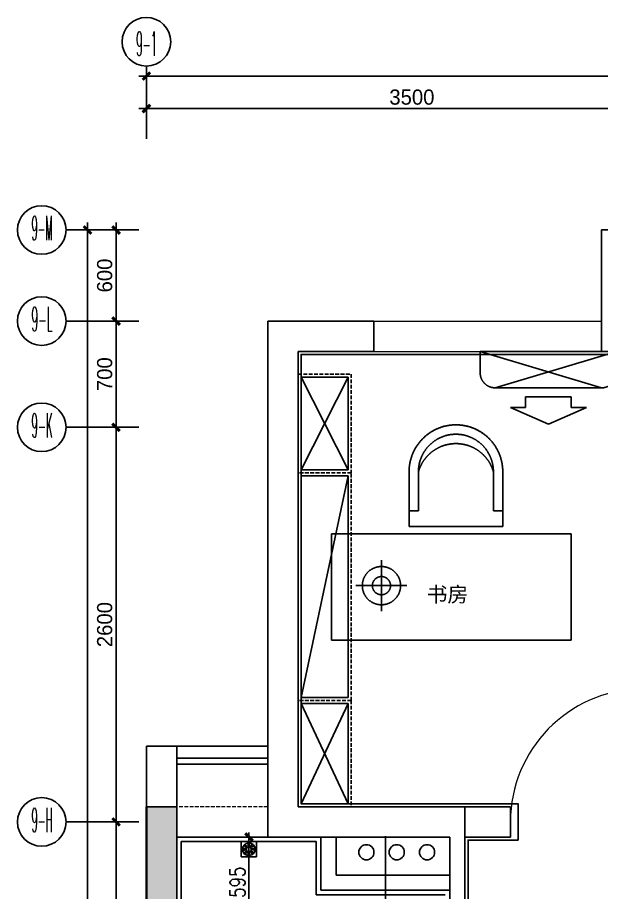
# Model space of a CAD drawing. Header units: inches. Extents: x -2597087 to 134135, y -662679 to 20000.
# Drawn here: x 36206 to 40056, y -37933 to -32168 of the extents above; entities that cross this region are included whole.
import ezdxf
from ezdxf.enums import TextEntityAlignment as Align

# ---------------------------------------------------------------- set-up
doc = ezdxf.new("R2010")
doc.units = ezdxf.units.IN
doc.header["$LTSCALE"] = 100
doc.header["$MEASUREMENT"] = 0
for name, pattern in [('__DASH', [0.35, 0.25, -0.1]), ('CENTER', [50.8, 31.75, -6.35, 6.35, -6.35]), ('DASH', [0.35, 0.25, -0.1]), ('HIDDEN', [0.375, 0.25, -0.125])]:
    doc.linetypes.add(name, pattern=pattern)
doc.layers.get('0').update_dxf_attribs({"linetype": 'CONTINUOUS'})
doc.layers.get('Defpoints').update_dxf_attribs({"linetype": 'CONTINUOUS'})
for name, color, linetype in [('003门', 17, 'CONTINUOUS'), ('006地漏', 146, 'CONTINUOUS'), ('008a地面活动灯具', 31, 'CONTINUOUS'), ('009-活动家具', 157, 'DASH'), ('009活动家具', 157, 'CONTINUOUS'), ('011 完成面', 24, 'CONTINUOUS'), ('011完成面', 24, 'CONTINUOUS'), ('020空间字', 2, 'CONTINUOUS'), ('029空调室内机', 82, 'CONTINUOUS'), ('05 轴号 建筑尺寸', 2, 'CONTINUOUS'), ('41标注', 2, 'CONTINUOUS'), ('PUB_HATCH', 8, 'CONTINUOUS'), ('VPIPE-废水', 91, 'DASH'), ('VPIPE-污水', 49, 'DASH'), ('VPIPE-通气', 119, 'DASH'), ('WALL', 7, 'CONTINUOUS'), ('WINDOW', 4, 'CONTINUOUS'), ('给排水尺寸标注', 2, 'CONTINUOUS')]:
    doc.layers.add(name, color=color, linetype=linetype)
for name, color, linetype, lineweight in [('BALCONY', 3, 'CONTINUOUS', 0), ('COLUMN', 30, 'CONTINUOUS', 40), ('SEE', 51, 'CONTINUOUS', 0)]:
    doc.layers.add(name, color=color, linetype=linetype, lineweight=lineweight)
doc.styles.add('SF', font='sf.shx')
doc.styles.add('尺寸标注', font='romans.shx', dxfattribs={"width": 0.8, "bigfont": 'hztxt.shx'})
doc.styles.add('文字标注', font='')
doc.styles.get('文字标注').set_extended_font_data('SimSun')
doc.dimstyles.new('1：50', dxfattribs={"dimscale": 50, "dimtxt": 2, "dimasz": 1, "dimexe": 1, "dimexo": 1, "dimgap": 0.5, "dimtad": 1, "dimdec": 0, "dimrnd": 5, "dimzin": 0, "dimdsep": 46, "dimtxsty": 'SF', "dimblk": 'ARCHTICK', "dimcen": 0.09, "dimdle": 1, "dimclrd": 251, "dimclre": 251, "dimclrt": 2, "dimadec": 0, "dimazin": 0, "dimtfac": 1, "dimtdec": 0, "dimtix": 1, "dimtmove": 2, "dimatfit": 0, "dimldrblk": 'ARCHTICK', "dimfxl": 5, "dimfxlon": 1, "dimtolj": 1, "dimtzin": 0, "dimarcsym": 0})
doc.dimstyles.new('A3-50', dxfattribs={"dimscale": 50, "dimtxt": 2, "dimasz": 1, "dimexe": 1, "dimexo": 1, "dimgap": 0.5, "dimtad": 1, "dimdec": 0, "dimlfac": -50, "dimrnd": 5, "dimzin": 0, "dimdsep": 46, "dimtxsty": '尺寸标注', "dimblk": 'ARCHTICK', "dimcen": 0, "dimdle": 0.6, "dimclrd": 251, "dimclre": 251, "dimclrt": 2, "dimadec": 0, "dimazin": 0, "dimtfac": 1, "dimtdec": 0, "dimtix": 1, "dimtmove": 2, "dimatfit": 3, "dimldrblk": 'DOT', "dimfxl": 4, "dimfxlon": 1, "dimtolj": 1, "dimtzin": 0, "dimlwe": 30, "dimarcsym": 0})

# ---------------------------------------------------------------- blocks, each defined once
blk = doc.blocks.new('_ArchTick')
at = {"color": 0, "linetype": 'ByBlock', "const_width": 0.4}
blk.add_lwpolyline([(-0.5, -0.5), (0.5, 0.5)], dxfattribs=at)
blk = doc.blocks.new('*D1503')
at = {"layer": 'Defpoints', "color": 0, "transparency": 16777216}
for p in [(37442.5, -37567.9), (37731.7, -37567.9), (37442.5, -38162.9)]:
    blk.add_point(p, dxfattribs=at)
at = {"layer": '给排水尺寸标注', "color": 251, "lineweight": 30, "transparency": 16777216}
for p, q in [((37531.7, -37567.9), (37781.7, -37567.9)), ((37531.7, -38162.9), (37781.7, -38162.9))]:
    blk.add_line(p, q, dxfattribs=at)
at = {"layer": '给排水尺寸标注', "color": 251, "lineweight": -2, "transparency": 16777216}
blk.add_line((37731.7, -38192.9), (37731.7, -37537.9), dxfattribs=at)
at = {"layer": '给排水尺寸标注', "color": 251, "lineweight": -2, "transparency": 16777216, "xscale": 50, "yscale": 50, "zscale": 50}
for p, rotation in [((37731.7, -37567.9), 90), ((37731.7, -38162.9), 270)]:
    blk.add_blockref('_ArchTick', p, dxfattribs=dict(at, rotation=rotation))
at = {"layer": '给排水尺寸标注', "color": 2, "transparency": 16777216, "insert": (37656.7, -37865.4), "char_height": 100, "attachment_point": 5, "rotation": 90, "style": '尺寸标注'}
blk.add_mtext('\\A1;595', dxfattribs=at)
blk = doc.blocks.new('_Dot')
at = {"color": 0, "linetype": 'ByBlock', "lineweight": -2}
blk.add_line((-0.5, 0), (-1, 0), dxfattribs=at)
at = {"color": 0, "linetype": 'ByBlock', "const_width": 0.5}
blk.add_lwpolyline([(-0.25, 0, 1), (0.25, 0, 1)], format="xyb", close=True, dxfattribs=at)
blk = doc.blocks.new('*D1512')
at = {"color": 251, "lineweight": -2, "transparency": 16777216}
for p, q in [((37055.9, -32753.7), (37055.9, -32503.7)), ((48255.9, -32753.7), (48255.9, -32503.7)), ((37005.9, -32553.7), (48305.9, -32553.7))]:
    blk.add_line(p, q, dxfattribs=at)
at = {"layer": 'Defpoints', "color": 0, "transparency": 16777216}
for p in [(48255.9, -32553.7), (37055.9, -32967.9), (48255.9, -32967.9)]:
    blk.add_point(p, dxfattribs=at)
at = {"color": 251, "lineweight": -2, "transparency": 16777216, "xscale": 50, "yscale": 50, "zscale": 50, "rotation": 180}
blk.add_blockref('_ArchTick', (37055.9, -32553.7), dxfattribs=at)
at = {"color": 251, "lineweight": -2, "transparency": 16777216, "xscale": 50, "yscale": 50, "zscale": 50}
blk.add_blockref('_ArchTick', (48255.9, -32553.7), dxfattribs=at)
at = {"color": 2, "transparency": 16777216, "insert": (42655.9, -32478.7), "char_height": 100, "attachment_point": 5, "style": 'SF'}
blk.add_mtext('\\A1;11200', dxfattribs=at)
blk = doc.blocks.new('*D1513')
at = {"color": 251, "lineweight": -2, "transparency": 16777216}
for p, q in [((37055.9, -32917.9), (37055.9, -32717.9)), ((40555.9, -32917.9), (40555.9, -32717.9)), ((37005.9, -32767.9), (40605.9, -32767.9))]:
    blk.add_line(p, q, dxfattribs=at)
at = {"layer": 'Defpoints', "color": 0, "transparency": 16777216}
for p in [(40555.9, -32767.9), (37055.9, -32967.9), (40555.9, -32967.9)]:
    blk.add_point(p, dxfattribs=at)
at = {"color": 251, "lineweight": -2, "transparency": 16777216, "xscale": 50, "yscale": 50, "zscale": 50, "rotation": 180}
blk.add_blockref('_ArchTick', (37055.9, -32767.9), dxfattribs=at)
at = {"color": 251, "lineweight": -2, "transparency": 16777216, "xscale": 50, "yscale": 50, "zscale": 50}
blk.add_blockref('_ArchTick', (40555.9, -32767.9), dxfattribs=at)
at = {"color": 2, "transparency": 16777216, "insert": (38805.9, -32692.9), "char_height": 100, "attachment_point": 5, "style": 'SF'}
blk.add_mtext('\\A1;3500', dxfattribs=at)
blk = doc.blocks.new('*D1518')
at = {"color": 251, "lineweight": -2, "transparency": 16777216}
for p, q in [((37005.9, -37467.9), (36805.9, -37467.9)), ((36855.9, -41717.9), (36855.9, -37417.9)), ((37005.9, -41667.9), (36805.9, -41667.9))]:
    blk.add_line(p, q, dxfattribs=at)
at = {"layer": 'Defpoints', "color": 0, "transparency": 16777216}
for p in [(36855.9, -37467.9), (37055.9, -37467.9), (37055.9, -41667.9)]:
    blk.add_point(p, dxfattribs=at)
at = {"color": 251, "lineweight": -2, "transparency": 16777216, "xscale": 50, "yscale": 50, "zscale": 50}
for p, rotation in [((36855.9, -37467.9), 90), ((36855.9, -41667.9), 270)]:
    blk.add_blockref('_ArchTick', p, dxfattribs=dict(at, rotation=rotation))
at = {"color": 2, "transparency": 16777216, "insert": (36780.9, -39567.9), "char_height": 100, "attachment_point": 5, "rotation": 90, "style": 'SF'}
blk.add_mtext('\\A1;4200', dxfattribs=at)
blk = doc.blocks.new('*D1519')
at = {"color": 251, "lineweight": -2, "transparency": 16777216}
for p, q in [((36855.9, -37517.9), (36855.9, -34817.9)), ((37005.9, -34867.9), (36805.9, -34867.9)), ((37005.9, -37467.9), (36805.9, -37467.9))]:
    blk.add_line(p, q, dxfattribs=at)
at = {"layer": 'Defpoints', "color": 0, "transparency": 16777216}
for p in [(36855.9, -34867.9), (37055.9, -34867.9), (37055.9, -37467.9)]:
    blk.add_point(p, dxfattribs=at)
at = {"color": 251, "lineweight": -2, "transparency": 16777216, "xscale": 50, "yscale": 50, "zscale": 50}
for p, rotation in [((36855.9, -34867.9), 90), ((36855.9, -37467.9), 270)]:
    blk.add_blockref('_ArchTick', p, dxfattribs=dict(at, rotation=rotation))
at = {"color": 2, "transparency": 16777216, "insert": (36780.9, -36167.9), "char_height": 100, "attachment_point": 5, "rotation": 90, "style": 'SF'}
blk.add_mtext('\\A1;2600', dxfattribs=at)
blk = doc.blocks.new('*D1520')
at = {"color": 251, "lineweight": -2, "transparency": 16777216}
for p, q in [((36855.9, -34917.9), (36855.9, -34117.9)), ((37005.9, -34167.9), (36805.9, -34167.9)), ((37005.9, -34867.9), (36805.9, -34867.9))]:
    blk.add_line(p, q, dxfattribs=at)
at = {"layer": 'Defpoints', "color": 0, "transparency": 16777216}
for p in [(36855.9, -34167.9), (37055.9, -34167.9), (37055.9, -34867.9)]:
    blk.add_point(p, dxfattribs=at)
at = {"color": 251, "lineweight": -2, "transparency": 16777216, "xscale": 50, "yscale": 50, "zscale": 50}
for p, rotation in [((36855.9, -34167.9), 90), ((36855.9, -34867.9), 270)]:
    blk.add_blockref('_ArchTick', p, dxfattribs=dict(at, rotation=rotation))
at = {"color": 2, "transparency": 16777216, "insert": (36780.9, -34517.9), "char_height": 100, "attachment_point": 5, "rotation": 90, "style": 'SF'}
blk.add_mtext('\\A1;700', dxfattribs=at)
blk = doc.blocks.new('*D1521')
at = {"color": 251, "lineweight": -2, "transparency": 16777216}
for p, q in [((36855.9, -34217.9), (36855.9, -33517.9)), ((37005.9, -33567.9), (36805.9, -33567.9)), ((37005.9, -34167.9), (36805.9, -34167.9))]:
    blk.add_line(p, q, dxfattribs=at)
at = {"layer": 'Defpoints', "color": 0, "transparency": 16777216}
for p in [(36855.9, -33567.9), (37055.9, -33567.9), (37055.9, -34167.9)]:
    blk.add_point(p, dxfattribs=at)
at = {"color": 251, "lineweight": -2, "transparency": 16777216, "xscale": 50, "yscale": 50, "zscale": 50}
for p, rotation in [((36855.9, -33567.9), 90), ((36855.9, -34167.9), 270)]:
    blk.add_blockref('_ArchTick', p, dxfattribs=dict(at, rotation=rotation))
at = {"color": 2, "transparency": 16777216, "insert": (36780.9, -33867.9), "char_height": 100, "attachment_point": 5, "rotation": 90, "style": 'SF'}
blk.add_mtext('\\A1;600', dxfattribs=at)
blk = doc.blocks.new('$DorLib2D$00000001')
for p, q in [((0.45, 0.975), (0.5, 0.975)), ((0.45, 0), (0.45, 0.975)), ((0.5, 0), (0.5, 0.975)), ((0.5, 0), (0.45, 0))]:
    blk.add_line(p, q)
at = {"lineweight": 13}
blk.add_arc((0.475, 0), 0.975, 91.46928, 180, dxfattribs=at)
blk = doc.blocks.new('A$C6B8F2F21')
at = {"layer": '41标注', "color": 251}
blk.add_line((0, 0), (15, 0), dxfattribs=at)
blk.add_circle((-5, 0), 5, dxfattribs=at)
at = {"layer": '41标注', "style": '尺寸标注', "width": 1.065333}
blk.add_attdef('A', text='', height=5, dxfattribs=at).set_placement((-7.1, -2.1), (-2.79, -2.1), align=Align.FIT)
blk = doc.blocks.new('A$C13462838')
at = {"color": 251}
blk.add_line((0, 25), (0, 10), dxfattribs=at)
blk.add_circle((0, 5), 5, dxfattribs=at)
blk = doc.blocks.new('*D1492')
at = {"color": 251, "lineweight": -2, "transparency": 16777216}
for p, q in [((36667.4, -43917.9), (36667.4, -33517.9)), ((36867.4, -33567.9), (36617.4, -33567.9)), ((36867.4, -43867.9), (36617.4, -43867.9))]:
    blk.add_line(p, q, dxfattribs=at)
at = {"layer": 'Defpoints', "color": 0, "transparency": 16777216}
for p in [(36667.4, -33567.9), (37055.9, -33567.9), (37055.9, -43867.9)]:
    blk.add_point(p, dxfattribs=at)
at = {"color": 251, "lineweight": -2, "transparency": 16777216, "xscale": 50, "yscale": 50, "zscale": 50}
for p, rotation in [((36667.4, -33567.9), 90), ((36667.4, -43867.9), 270)]:
    blk.add_blockref('_ArchTick', p, dxfattribs=dict(at, rotation=rotation))
at = {"color": 2, "transparency": 16777216, "insert": (36592.4, -38717.9), "char_height": 100, "attachment_point": 5, "rotation": 90, "style": 'SF'}
blk.add_mtext('\\A1;10300', dxfattribs=at)
blk = doc.blocks.new('A$C5A370B41')
at = {"color": 251, "ltscale": 5}
for p, q in [((19.3, 72.3), (18.7, 73.8)), ((27.1, 80), (25.5, 80.7)), ((44, 87.4), (44.7, 89)), ((55.1, 87.4), (54.4, 89)), ((72.3, 80.7), (73.8, 81.3)), ((80, 72.9), (80.7, 74.5)), ((12.6, 55.1), (11, 54.4)), ((12.6, 44), (11, 44.7)), ((20, 27.1), (19.3, 25.5)), ((27.7, 19.3), (26.2, 18.7)), ((44.9, 12.6), (45.6, 11)), ((50, 50), (50, 50)), ((50, 50), (50, 50)), ((50, 50), (50, 50)), ((50, 50), (50, 50)), ((56, 12.6), (55.3, 11)), ((72.9, 20), (74.5, 19.3)), ((80.7, 27.7), (81.3, 26.2)), ((87.4, 56), (89, 55.3)), ((87.4, 44.9), (89, 45.6))]:
    blk.add_line(p, q, dxfattribs=at)
at = {"ltscale": 5}
blk.add_lwpolyline([(100, 100), (0, 100), (0, 0), (100, 0)], close=True, dxfattribs=at)
at = {"color": 251, "ltscale": 5}
for centre, major_axis, start_param, end_param in [((50, 50), (42.1, 3.5), -0.016227, 6.266958), ((23.5, 75.8), (3.72, 3.72), 0.395144, 2.746449), ((50.4, 50), (-11.2, 11.2), 1.570796326784468, 7.853981633964052), ((49.6, 87), (3.72, 3.72), 5.892931, 8.244236), ((75.8, 76.5), (3.72, 3.72), 5.107533, 7.458838), ((13, 49.6), (-3.72, 3.72), -0.390255, 1.961051), ((24.2, 23.5), (3.72, 3.72), 1.96594, 4.317245), ((50.4, 13), (3.72, 3.72), 2.751338, 5.102644), ((76.5, 24.2), (3.72, 3.72), 3.536736, 5.888042), ((87, 50.4), (-3.72, 3.72), 2.751338, 5.102644)]:
    blk.add_ellipse(centre, major_axis=major_axis, ratio=1, start_param=start_param, end_param=end_param, dxfattribs=at)
at = {"color": 251, "ltscale": 5, "extrusion": (0, 0, -1)}
for centre, major_axis, start_param, end_param in [((23.2, 76.2), (-13.6, 13.6), 1.570796, 4.712389), ((49.6, 87.4), (0, 19.2), 1.570796, 4.712389), ((76.2, 76.8), (13.6, 13.6), 1.570796, 4.712389), ((12.6, 49.6), (-19.2, 0), 1.570796, 4.712389), ((23.8, 23.2), (13.6, 13.6), -1.570796, 1.570796), ((50.4, 12.6), (0, 19.2), 4.712389, 7.853982), ((76.8, 23.8), (-13.6, 13.6), 4.712389, 7.853982), ((87.4, 50.4), (-19.2, 0), 4.712389, 7.853982)]:
    blk.add_ellipse(centre, major_axis=major_axis, ratio=0.286893, start_param=start_param, end_param=end_param, dxfattribs=at)
blk = doc.blocks.new('dfgdfht67964dfgsdg')
at = {"layer": '029空调室内机', "color": 250, "linetype": '__DASH', "ltscale": 100}
for p, q in [((-100, 240), (-900, 0)), ((0, 0), (-800, 240))]:
    blk.add_line(p, q, dxfattribs=at)
blk.add_lwpolyline([(-700, 370), (-600, 370), (-600, 300), (-300, 300), (-300, 370), (-200, 370), (-450, 480)], close=True, dxfattribs=at)
blk.add_lwpolyline([(0, 0), (-900, 0), (-900, 140, -0.414214), (-800, 240), (-100, 240, -0.414214), (0, 140)], format="xyb", close=True, dxfattribs=at)

msp = doc.modelspace()

# ---------------------------------------------------------------- hatches: boundary and pattern name
at = {"layer": 'PUB_HATCH'}
msp.add_hatch(color=250, dxfattribs=at).paths.add_polyline_path([(37055.891, -37367.941), (37055.891, -39167.941), (37255.891, -39167.941), (37255.891, -37367.941)])

# ---------------------------------------------------------------- linework, layer by layer
at = {"layer": '008a地面活动灯具', "linetype": 'HIDDEN', "ltscale": 250}
for radius in [126, 60]:
    msp.add_circle((38605.147, -35911.179), radius, dxfattribs=at)
at = {"layer": '009-活动家具'}
for p, q in [((38055.891, -34517.941), (38405.891, -34517.941)), ((38055.891, -35167.941), (38055.891, -34517.941)), ((38405.891, -34517.941), (38405.891, -35167.941)), ((38055.891, -35167.941), (38055.891, -36667.941)), ((38405.891, -35167.941), (38055.891, -35167.941)), ((38405.891, -36667.941), (38405.891, -35167.941)), ((38055.891, -37367.941), (38055.891, -36667.941)), ((38405.891, -36667.941), (38055.891, -36667.941)), ((38405.891, -36667.941), (38405.891, -37367.941)), ((38405.891, -37367.941), (38055.891, -37367.941))]:
    msp.add_line(p, q, dxfattribs=at)
at = {"layer": '009-活动家具', "color": 250, "linetype": 'HIDDEN', "ltscale": 200}
for p, q in [((38385.891, -34537.941), (38075.891, -35147.941)), ((38385.891, -35147.941), (38075.891, -34537.941)), ((38385.891, -35187.941), (38075.891, -36647.941)), ((38385.891, -36687.941), (38075.891, -37347.941)), ((38385.891, -37347.941), (38075.891, -36687.941))]:
    msp.add_line(p, q, dxfattribs=at)
for points in [[(38075.891, -34537.941), (38385.891, -34537.941), (38385.891, -35147.941), (38075.891, -35147.941)], [(38385.891, -35187.941), (38075.891, -35187.941), (38075.891, -36647.941), (38385.891, -36647.941)], [(38385.891, -36687.941), (38075.891, -36687.941), (38075.891, -37347.941), (38385.891, -37347.941)]]:
    msp.add_lwpolyline(points, close=True, dxfattribs=at)
at = {"layer": '009活动家具', "color": 251, "linetype": 'HIDDEN', "ltscale": 200}
for p, q in [((38605.147, -35743.179), (38605.147, -36079.179)), ((38773.147, -35911.179), (38437.147, -35911.179))]:
    msp.add_line(p, q, dxfattribs=at)
at = {"layer": '009活动家具', "linetype": 'HIDDEN', "ltscale": 250}
msp.add_lwpolyline([(38787.248, -35160.664, -1), (39405.008, -35160.664), (39405.008, -35521.024), (38787.248, -35521.024)], format="xyb", close=True, dxfattribs=at)
at = {"layer": '009活动家具', "color": 251, "linetype": 'HIDDEN', "ltscale": 250}
msp.add_lwpolyline([(39405.008, -35418.064), (39343.232, -35418.064), (39343.232, -35160.664, 1), (38849.024, -35160.664), (38849.024, -35418.064), (38787.248, -35418.064)], format="xyb", dxfattribs=at)
at = {"layer": '009活动家具', "linetype": 'HIDDEN', "ltscale": 250}
msp.add_lwpolyline([(39855.891, -35569.307), (38275.678, -35569.307), (38275.678, -36269.307), (39855.891, -36269.307)], close=True, dxfattribs=at)
at = {"layer": '009活动家具', "color": 251, "linetype": 'HIDDEN', "ltscale": 250}
msp.add_arc((39096.128, -35232.736), 257.4, 16.2602047, 163.7397953, dxfattribs=at)
at = {"layer": '011 完成面'}
msp.add_line((37285.891, -39637.941), (37285.891, -37597.941), dxfattribs=at)
for points in [[(39505.891, -37587.941), (39505.891, -37347.941), (38075.891, -37347.941), (38075.891, -34387.941), (40435.891, -34387.941), (40435.891, -37347.941), (40305.891, -37347.941)], [(39305.891, -38647.941), (39175.891, -38647.941), (39175.891, -37587.941), (39505.891, -37587.941)], [(39025.891, -37947.941), (38175.891, -37947.941), (38175.891, -37597.941), (37285.891, -37597.941)]]:
    msp.add_lwpolyline(points, dxfattribs=at)
at = {"layer": '011完成面'}
msp.add_lwpolyline([(39010.891, -39637.941), (37285.891, -39637.941), (37285.891, -37597.941), (38175.891, -37597.941)], dxfattribs=at)
at = {"layer": 'BALCONY'}
for points in [[(38555.891, -34167.941), (40055.891, -34167.941)], [(38555.891, -34367.941), (40055.891, -34367.941)]]:
    msp.add_lwpolyline(points, dxfattribs=at)
at = {"layer": 'COLUMN'}
msp.add_line((37055.891, -37367.941), (37055.891, -39167.941), dxfattribs=at)
at = {"layer": 'SEE', "linetype": 'DASH'}
msp.add_lwpolyline([(37855.891, -37367.941), (37255.891, -37367.941)], dxfattribs=at)
at = {"layer": 'VPIPE-废水', "linetype": 'Continuous'}
msp.add_circle((38505.891, -37667.959), 50, dxfattribs=at)
at = {"layer": 'VPIPE-污水', "linetype": 'Continuous'}
msp.add_circle((38905.891, -37667.959), 50, dxfattribs=at)
at = {"layer": 'VPIPE-通气', "linetype": 'Continuous'}
msp.add_circle((38705.891, -37667.959), 50, dxfattribs=at)
at = {"layer": 'WALL'}
for p, q in [((40055.891, -33567.941), (40555.891, -33567.941)), ((40055.891, -34367.941), (40055.891, -33567.941)), ((37855.891, -34167.941), (38555.891, -34167.941)), ((37855.891, -37367.941), (37855.891, -34167.941)), ((38555.891, -34167.941), (38555.891, -34367.941)), ((38055.891, -34367.941), (38555.891, -34367.941)), ((38055.891, -37367.941), (38055.891, -34367.941)), ((40055.891, -34367.941), (40455.891, -34367.941)), ((37055.891, -37467.941), (37055.891, -36967.941)), ((37055.891, -36967.941), (37255.891, -36967.941)), ((37255.891, -37367.941), (37255.891, -36967.941)), ((37255.891, -37367.941), (37055.891, -37367.941)), ((37255.891, -39167.941), (37255.891, -37367.941)), ((37255.891, -37567.941), (37255.891, -37367.941)), ((37855.891, -37367.941), (37855.891, -37567.941)), ((38055.891, -37367.941), (39155.891, -37367.941)), ((39155.891, -38827.941), (39155.891, -37367.941)), ((39455.891, -37367.941), (39155.891, -37367.941)), ((39455.891, -37567.941), (39455.891, -37367.941)), ((37055.891, -38767.941), (37055.891, -37467.941)), ((37255.891, -37567.941), (38305.891, -37567.941)), ((37255.891, -38767.941), (37255.891, -37567.941)), ((37855.891, -37567.941), (37955.891, -37567.941)), ((37955.891, -37567.941), (39055.891, -37567.941)), ((38205.891, -37567.941), (39055.891, -37567.941)), ((38305.891, -37567.941), (38305.891, -37817.941)), ((39055.891, -38667.941), (39055.891, -37567.941)), ((39055.891, -37567.941), (39055.891, -37917.941)), ((39055.891, -37567.941), (39055.891, -37817.941)), ((39155.891, -37567.941), (39455.891, -37567.941)), ((39055.891, -37817.941), (38305.891, -37817.941)), ((39055.891, -37917.941), (38205.891, -37917.941))]:
    msp.add_line(p, q, dxfattribs=at)
msp.add_lwpolyline([(38205.891, -37917.941), (38205.891, -37567.941)], dxfattribs=at)
at = {"layer": 'WINDOW'}
for p, q in [((37855.891, -36967.941), (37255.891, -36967.941)), ((37855.891, -37047.941), (37255.891, -37047.941)), ((37855.891, -37087.941), (37255.891, -37087.941)), ((37255.891, -37567.941), (37855.891, -37567.941))]:
    msp.add_line(p, q, dxfattribs=at)
at = {"layer": '给排水尺寸标注', "color": 8, "linetype": 'CENTER', "ltscale": 100}
msp.add_line((38631.426, -38802.607), (38631.426, -37561.963), dxfattribs=at)

# ---------------------------------------------------------------- block references
at = {"layer": '003门', "xscale": 900, "yscale": 900, "zscale": 900}
msp.add_blockref('$DorLib2D$00000001', (39905.891, -37467.941), dxfattribs=at)
at = {"layer": '006地漏', "extrusion": (0, 0, -1), "xscale": -1, "zscale": -1}
msp.add_blockref('A$C5A370B41', (-37680.891, -37697.941), dxfattribs=at)
at = {"layer": '029空调室内机', "xscale": -1, "rotation": 180}
msp.add_blockref('dfgdfht67964dfgsdg', (40155.85, -34367.941), dxfattribs=at)
at = {"layer": '05 轴号 建筑尺寸'}
ref = msp.add_blockref('A$C13462838', (37055.891, -32167.863), dxfattribs=dict(at, xscale=-32.00312974788072, yscale=32.00312974788072, zscale=32.00312974788072, rotation=180))
ref.add_attrib('A', '9-1', dxfattribs={"height": 160.0156, "style": '尺寸标注', "width": 0.317731}).set_placement((36988.752, -32420.597), (37126.752, -32420.597), align=Align.FIT)
ref = msp.add_blockref('A$C6B8F2F21', (36525.844, -33567.941), dxfattribs=dict(at, xscale=32.00312974788072, yscale=32.00312974788072, zscale=32.00312974788072))
ref.add_attrib('A', '9-M', dxfattribs={"height": 160.0156, "style": '尺寸标注', "width": 0.274404}).set_placement((36298.69, -33635.239), (36436.689, -33635.239), align=Align.FIT)
ref = msp.add_blockref('A$C6B8F2F21', (36525.844, -34167.941), dxfattribs=dict(at, xscale=32.00312974788072, yscale=32.00312974788072, zscale=32.00312974788072))
ref.add_attrib('A', '9-L', dxfattribs={"height": 160.0156, "style": '尺寸标注', "width": 0.292107}).set_placement((36298.69, -34235.239), (36436.689, -34235.239), align=Align.FIT)
ref = msp.add_blockref('A$C6B8F2F21', (36525.844, -34867.941), dxfattribs=dict(at, xscale=32.00312974788072, yscale=32.00312974788072, zscale=32.00312974788072))
ref.add_attrib('A', '9-K', dxfattribs={"height": 160.0156, "style": '尺寸标注', "width": 0.282979}).set_placement((36298.69, -34935.239), (36436.689, -34935.239), align=Align.FIT)
ref = msp.add_blockref('A$C6B8F2F21', (36525.844, -37467.941), dxfattribs=dict(at, xscale=32.00312974788072, yscale=32.00312974788072, zscale=32.00312974788072))
ref.add_attrib('A', '9-H', dxfattribs={"height": 160.0156, "style": '尺寸标注', "width": 0.282979}).set_placement((36298.69, -37535.239), (36436.689, -37535.239), align=Align.FIT)

# ---------------------------------------------------------------- texts
at = {"layer": '020空间字', "insert": (38904.108, -36029.73), "char_height": 100, "attachment_point": 7, "style": '文字标注'}
msp.add_mtext('\\A1;书房', dxfattribs=at)

# ---------------------------------------------------------------- dimensions: what is measured, and where the dimension line sits
for p1, p2, distance, picture, middle in [((37055.891, -32967.941), (48255.891, -32967.941), 414.21, '*D1512', (42655.891, -32478.731)), ((37055.891, -32967.941), (40555.891, -32967.941), 200, '*D1513', (38805.891, -32692.941)), ((37055.891, -43867.941), (37055.891, -33567.941), 388.448, '*D1492', (36592.443, -38717.941)), ((37055.891, -34167.941), (37055.891, -33567.941), 200, '*D1521', (36780.891, -33867.941)), ((37055.891, -34867.941), (37055.891, -34167.941), 200, '*D1520', (36780.891, -34517.941)), ((37055.891, -37467.941), (37055.891, -34867.941), 200, '*D1519', (36780.891, -36167.941)), ((37055.891, -41667.941), (37055.891, -37467.941), 200, '*D1518', (36780.891, -39567.941))]:
    dim = msp.add_aligned_dim(p1=p1, p2=p2, distance=distance, dimstyle='1：50', override={"dimfxl": 4, "dimarcsym": 1})
    dim.commit()
    dim.dimension.update_dxf_attribs({"geometry": picture, "text_midpoint": middle})
at = {"layer": '给排水尺寸标注'}
dim = msp.add_aligned_dim(p1=(37442.53, -38162.941), p2=(37442.53, -37567.941), distance=-289.196, dimstyle='A3-50', dxfattribs=at)
dim.commit()
dim.dimension.update_dxf_attribs({"geometry": '*D1503', "text_midpoint": (37656.727, -37865.441)})

doc.saveas('drawing.dxf')
